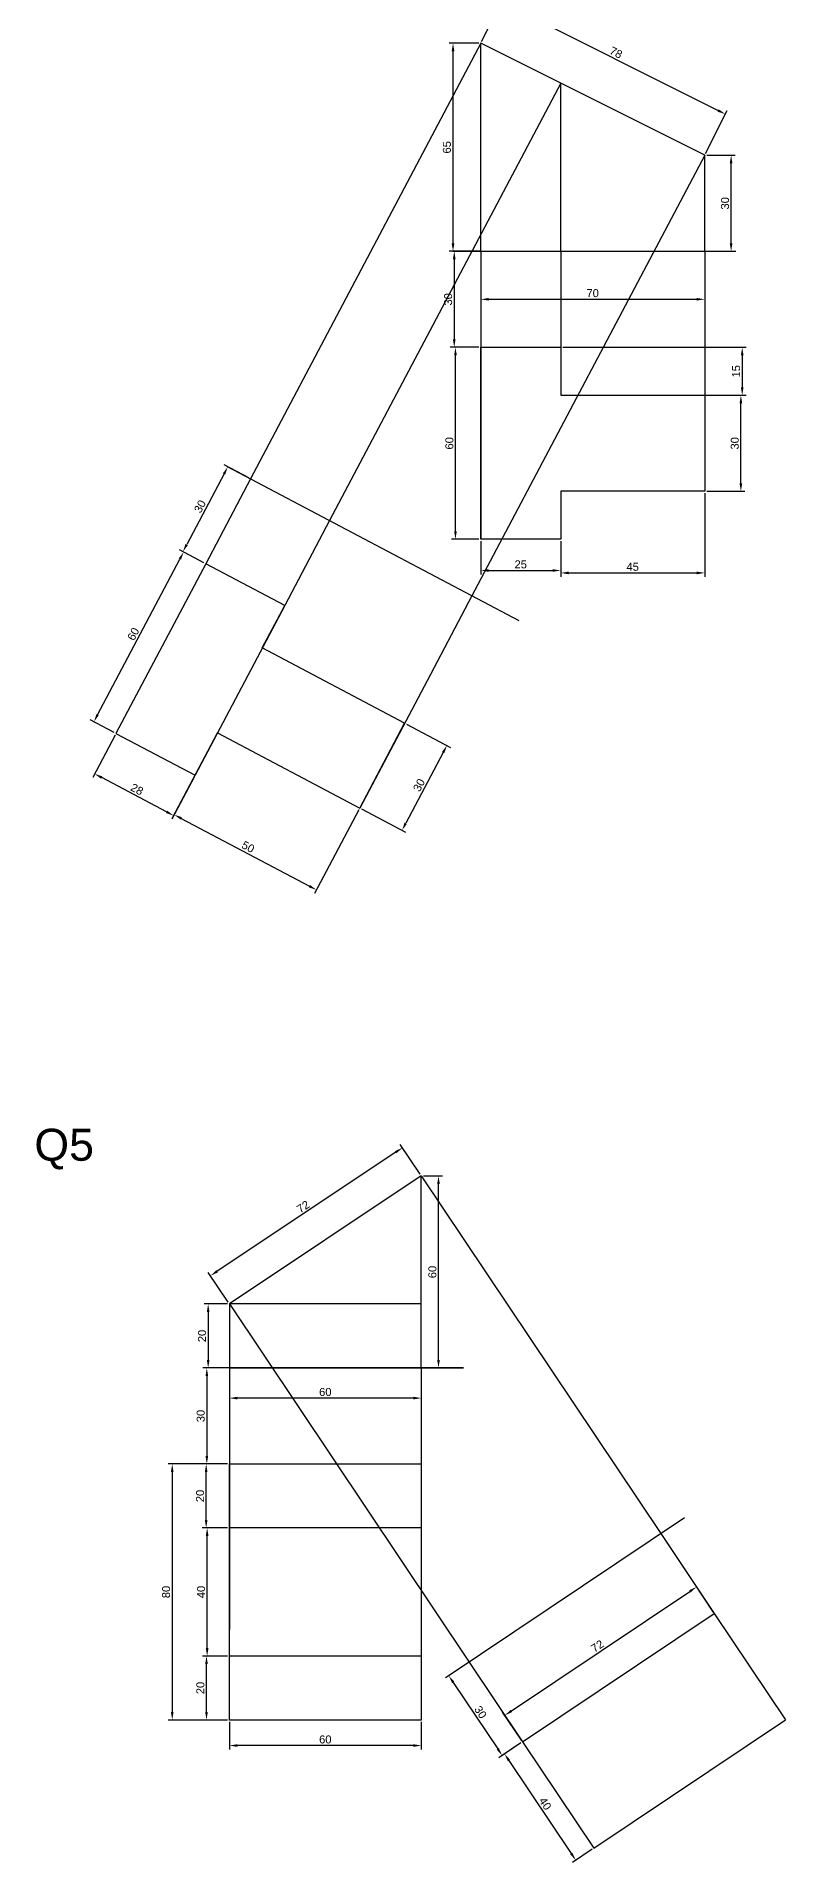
# Model space of a CAD drawing. Header units: millimetres. Extents: x 137 to 7220, y 7466 to 9893.
# Drawn here: x 2876 to 3110, y 8459 to 9029 of the extents above; entities that cross this region are included whole.
import ezdxf

# ---------------------------------------------------------------- set-up
doc = ezdxf.new("R2010")
doc.units = ezdxf.units.MM
doc.header["$PDMODE"] = 35
doc.header["$PDSIZE"] = 3
for name, color, linetype in [('Dimensions', 1, 'Continuous'), ('Projection', 140, 'Continuous'), ('Text', 7, 'Continuous')]:
    doc.layers.add(name, color=color, linetype=linetype)
doc.layers.add('Object', color=7, linetype='Continuous', lineweight=30)
doc.styles.get("Standard").update_dxf_attribs({"font": 'arial.ttf'})
doc.dimstyles.new('ISO-25', dxfattribs={"dimtxt": 2.5, "dimasz": 2.5, "dimexe": 1.25, "dimexo": 0.625, "dimtad": 1, "dimdec": 0, "dimtxsty": 'Standard', "dimcen": 2.5, "dimadec": 0, "dimazin": 0, "dimtfac": 1, "dimtdec": 0, "dimtmove": 0, "dimatfit": 3, "dimfxl": 1, "dimarcsym": 0})

# ---------------------------------------------------------------- blocks, each defined once
blk = doc.blocks.new('*D853')
at = {"layer": 'Defpoints', "color": 0, "transparency": 16777216}
for p in [(3015.09, 8961.91), (3085.09, 8961.91), (3085.09, 8946.91)]:
    blk.add_point(p, dxfattribs=at)
at = {"layer": 'Dimensions', "color": 0, "lineweight": -2, "transparency": 16777216}
for p, q in [((3015.09, 8961.29), (3015.09, 8945.66)), ((3085.09, 8961.29), (3085.09, 8945.66)), ((3017.59, 8946.91), (3082.59, 8946.91))]:
    blk.add_line(p, q, dxfattribs=at)
at = {"layer": 'Dimensions', "color": 0, "transparency": 16777216}
for points in [[(3017.59, 8947.33), (3017.59, 8946.5), (3015.09, 8946.91)], [(3082.59, 8947.33), (3082.59, 8946.5), (3085.09, 8946.91)]]:
    blk.add_solid(points, dxfattribs=at)
at = {"layer": 'Dimensions', "color": 0, "transparency": 16777216, "insert": (3050.09, 8948.82), "char_height": 2.5, "attachment_point": 5}
blk.add_mtext('70', dxfattribs=at)
blk = doc.blocks.new('*D854')
at = {"layer": 'Defpoints', "color": 0, "transparency": 16777216}
for p in [(3085.09, 8991.91), (3093.35, 8991.91), (3085.09, 8961.91)]:
    blk.add_point(p, dxfattribs=at)
at = {"layer": 'Dimensions', "color": 0, "lineweight": -2, "transparency": 16777216}
for p, q in [((3085.72, 8991.91), (3094.6, 8991.91)), ((3093.35, 8964.41), (3093.35, 8989.41)), ((3085.72, 8961.91), (3094.6, 8961.91))]:
    blk.add_line(p, q, dxfattribs=at)
at = {"layer": 'Dimensions', "color": 0, "transparency": 16777216}
for points in [[(3092.94, 8989.41), (3093.77, 8989.41), (3093.35, 8991.91)], [(3092.94, 8964.41), (3093.77, 8964.41), (3093.35, 8961.91)]]:
    blk.add_solid(points, dxfattribs=at)
at = {"layer": 'Dimensions', "color": 0, "transparency": 16777216, "insert": (3091.45, 8976.91), "char_height": 2.5, "attachment_point": 5, "rotation": 90}
blk.add_mtext('30', dxfattribs=at)
blk = doc.blocks.new('*D855')
at = {"layer": 'Defpoints', "color": 0, "transparency": 16777216}
for p in [(3006.44, 9026.91), (3015.09, 9026.91), (3015.09, 8961.91)]:
    blk.add_point(p, dxfattribs=at)
at = {"layer": 'Dimensions', "color": 0, "lineweight": -2, "transparency": 16777216}
for p, q in [((3014.47, 9026.91), (3005.19, 9026.91)), ((3006.44, 8964.41), (3006.44, 9024.41)), ((3014.47, 8961.91), (3005.19, 8961.91))]:
    blk.add_line(p, q, dxfattribs=at)
at = {"layer": 'Dimensions', "color": 0, "transparency": 16777216}
for points in [[(3006.02, 9024.41), (3006.86, 9024.41), (3006.44, 9026.91)], [(3006.02, 8964.41), (3006.86, 8964.41), (3006.44, 8961.91)]]:
    blk.add_solid(points, dxfattribs=at)
at = {"layer": 'Dimensions', "color": 0, "transparency": 16777216, "insert": (3004.54, 8994.41), "char_height": 2.5, "attachment_point": 5, "rotation": 90}
blk.add_mtext('65', dxfattribs=at)
blk = doc.blocks.new('*D808')
at = {"layer": 'Defpoints', "color": 0, "transparency": 16777216}
for p in [(3015.09, 9026.91), (3091.53, 9004.8), (3085.09, 8991.91)]:
    blk.add_point(p, dxfattribs=at)
at = {"layer": 'Dimensions', "color": 0, "lineweight": -2, "transparency": 16777216}
for p, q in [((3015.37, 9027.47), (3022.09, 9040.91)), ((3023.77, 9038.68), (3089.3, 9005.91)), ((3085.37, 8992.47), (3092.09, 9005.91))]:
    blk.add_line(p, q, dxfattribs=at)
at = {"layer": 'Dimensions', "color": 0, "transparency": 16777216}
for points in [[(3023.95, 9039.05), (3023.58, 9038.3), (3021.53, 9039.8)], [(3089.48, 9006.29), (3089.11, 9005.54), (3091.53, 9004.8)]]:
    blk.add_solid(points, dxfattribs=at)
at = {"layer": 'Dimensions', "color": 0, "transparency": 16777216, "insert": (3057.38, 9024), "char_height": 2.5, "attachment_point": 5, "rotation": 333.4349}
blk.add_mtext('78', dxfattribs=at)
blk = doc.blocks.new('*D871')
at = {"layer": 'Defpoints', "color": 0, "transparency": 16777216}
for p in [(3015.09, 8961.91), (3006.82, 8931.91), (3015.09, 8931.91)]:
    blk.add_point(p, dxfattribs=at)
at = {"layer": 'Dimensions', "color": 0, "lineweight": -2, "transparency": 16777216}
for p, q in [((3014.47, 8961.91), (3005.57, 8961.91)), ((3006.82, 8959.41), (3006.82, 8934.41)), ((3014.47, 8931.91), (3005.57, 8931.91))]:
    blk.add_line(p, q, dxfattribs=at)
at = {"layer": 'Dimensions', "color": 0, "transparency": 16777216}
for points in [[(3006.4, 8959.41), (3007.24, 8959.41), (3006.82, 8961.91)], [(3006.4, 8934.41), (3007.24, 8934.41), (3006.82, 8931.91)]]:
    blk.add_solid(points, dxfattribs=at)
at = {"layer": 'Dimensions', "color": 0, "transparency": 16777216, "insert": (3004.92, 8946.91), "char_height": 2.5, "attachment_point": 5, "rotation": 90}
blk.add_mtext('30', dxfattribs=at)
blk = doc.blocks.new('*D872')
at = {"layer": 'Defpoints', "color": 0, "transparency": 16777216}
for p in [(2943.15, 8890.81), (2922.03, 8868.04), (2929.13, 8864.29)]:
    blk.add_point(p, dxfattribs=at)
at = {"layer": 'Dimensions', "color": 0, "lineweight": -2, "transparency": 16777216}
for p, q in [((2934.88, 8892.36), (2923.2, 8870.25)), ((2942.6, 8891.11), (2934.95, 8895.15)), ((2928.58, 8864.58), (2920.93, 8868.63))]:
    blk.add_line(p, q, dxfattribs=at)
at = {"layer": 'Dimensions', "color": 0, "transparency": 16777216}
for points in [[(2934.52, 8892.55), (2935.25, 8892.16), (2936.05, 8894.57)], [(2922.83, 8870.45), (2923.57, 8870.06), (2922.03, 8868.04)]]:
    blk.add_solid(points, dxfattribs=at)
at = {"layer": 'Dimensions', "color": 0, "transparency": 16777216, "insert": (2927.36, 8882.19), "char_height": 2.5, "attachment_point": 5, "rotation": 62.1403}
blk.add_mtext('30', dxfattribs=at)
blk = doc.blocks.new('*D873')
at = {"layer": 'Defpoints', "color": 0, "transparency": 16777216}
for p in [(3015.09, 8871.91), (3040.09, 8871.91), (3040.09, 8862.17)]:
    blk.add_point(p, dxfattribs=at)
at = {"layer": 'Dimensions', "color": 0, "lineweight": -2, "transparency": 16777216}
for p, q in [((3015.09, 8871.29), (3015.09, 8860.92)), ((3040.09, 8871.29), (3040.09, 8860.92)), ((3017.59, 8862.17), (3037.59, 8862.17))]:
    blk.add_line(p, q, dxfattribs=at)
at = {"layer": 'Dimensions', "color": 0, "transparency": 16777216}
for points in [[(3017.59, 8862.59), (3017.59, 8861.75), (3015.09, 8862.17)], [(3037.59, 8862.59), (3037.59, 8861.75), (3040.09, 8862.17)]]:
    blk.add_solid(points, dxfattribs=at)
at = {"layer": 'Dimensions', "color": 0, "transparency": 16777216, "insert": (3027.59, 8864.07), "char_height": 2.5, "attachment_point": 5}
blk.add_mtext('25', dxfattribs=at)
blk = doc.blocks.new('*D874')
at = {"layer": 'Defpoints', "color": 0, "transparency": 16777216}
for p in [(3085.09, 8886.91), (3040.09, 8871.91), (3085.09, 8861.41)]:
    blk.add_point(p, dxfattribs=at)
at = {"layer": 'Dimensions', "color": 0, "lineweight": -2, "transparency": 16777216}
for p, q in [((3085.09, 8886.29), (3085.09, 8860.16)), ((3040.09, 8871.29), (3040.09, 8860.16)), ((3042.59, 8861.41), (3082.59, 8861.41))]:
    blk.add_line(p, q, dxfattribs=at)
at = {"layer": 'Dimensions', "color": 0, "transparency": 16777216}
for points in [[(3042.59, 8861.83), (3042.59, 8860.99), (3040.09, 8861.41)], [(3082.59, 8861.83), (3082.59, 8860.99), (3085.09, 8861.41)]]:
    blk.add_solid(points, dxfattribs=at)
at = {"layer": 'Dimensions', "color": 0, "transparency": 16777216, "insert": (3062.59, 8863.31), "char_height": 2.5, "attachment_point": 5}
blk.add_mtext('45', dxfattribs=at)
blk = doc.blocks.new('*D875')
at = {"layer": 'Defpoints', "color": 0, "transparency": 16777216}
for p in [(3085.09, 8916.91), (3096.4, 8916.91), (3085.09, 8886.91)]:
    blk.add_point(p, dxfattribs=at)
at = {"layer": 'Dimensions', "color": 0, "lineweight": -2, "transparency": 16777216}
for p, q in [((3085.72, 8916.91), (3097.65, 8916.91)), ((3096.4, 8889.41), (3096.4, 8914.41)), ((3085.72, 8886.91), (3097.65, 8886.91))]:
    blk.add_line(p, q, dxfattribs=at)
at = {"layer": 'Dimensions', "color": 0, "transparency": 16777216}
for points in [[(3095.99, 8914.41), (3096.82, 8914.41), (3096.4, 8916.91)], [(3095.99, 8889.41), (3096.82, 8889.41), (3096.4, 8886.91)]]:
    blk.add_solid(points, dxfattribs=at)
at = {"layer": 'Dimensions', "color": 0, "transparency": 16777216, "insert": (3094.5, 8901.91), "char_height": 2.5, "attachment_point": 5, "rotation": 90}
blk.add_mtext('30', dxfattribs=at)
blk = doc.blocks.new('*D876')
at = {"layer": 'Defpoints', "color": 0, "transparency": 16777216}
for p in [(3007.2, 8931.91), (3015.09, 8931.91), (3015.09, 8871.91)]:
    blk.add_point(p, dxfattribs=at)
at = {"layer": 'Dimensions', "color": 0, "lineweight": -2, "transparency": 16777216}
for p, q in [((3014.47, 8931.91), (3005.95, 8931.91)), ((3007.2, 8874.41), (3007.2, 8929.41)), ((3014.47, 8871.91), (3005.95, 8871.91))]:
    blk.add_line(p, q, dxfattribs=at)
at = {"layer": 'Dimensions', "color": 0, "transparency": 16777216}
for points in [[(3006.79, 8929.41), (3007.62, 8929.41), (3007.2, 8931.91)], [(3006.79, 8874.41), (3007.62, 8874.41), (3007.2, 8871.91)]]:
    blk.add_solid(points, dxfattribs=at)
at = {"layer": 'Dimensions', "color": 0, "transparency": 16777216, "insert": (3005.3, 8901.91), "char_height": 2.5, "attachment_point": 5, "rotation": 90}
blk.add_mtext('60', dxfattribs=at)
blk = doc.blocks.new('*D877')
at = {"layer": 'Defpoints', "color": 0, "transparency": 16777216}
for p in [(3040.09, 8931.91), (3040.09, 8916.91), (3096.82, 8916.91)]:
    blk.add_point(p, dxfattribs=at)
at = {"layer": 'Dimensions', "color": 0, "lineweight": -2, "transparency": 16777216}
for p, q in [((3040.72, 8931.91), (3098.07, 8931.91)), ((3096.82, 8929.41), (3096.82, 8919.41)), ((3040.72, 8916.91), (3098.07, 8916.91))]:
    blk.add_line(p, q, dxfattribs=at)
at = {"layer": 'Dimensions', "color": 0, "transparency": 16777216}
for points in [[(3096.4, 8929.41), (3097.24, 8929.41), (3096.82, 8931.91)], [(3096.4, 8919.41), (3097.24, 8919.41), (3096.82, 8916.91)]]:
    blk.add_solid(points, dxfattribs=at)
at = {"layer": 'Dimensions', "color": 0, "transparency": 16777216, "insert": (3094.92, 8924.41), "char_height": 2.5, "attachment_point": 5, "rotation": 90}
blk.add_mtext('15', dxfattribs=at)
blk = doc.blocks.new('*D878')
at = {"layer": 'Defpoints', "color": 0, "transparency": 16777216}
for p in [(2991.3, 8814.47), (2977.28, 8787.94), (2990.49, 8780.96)]:
    blk.add_point(p, dxfattribs=at)
at = {"layer": 'Dimensions', "color": 0, "lineweight": -2, "transparency": 16777216}
for p, q in [((2991.85, 8814.17), (3005.61, 8806.9)), ((3003.34, 8805.27), (2991.66, 8783.17)), ((2977.83, 8787.65), (2991.59, 8780.38))]:
    blk.add_line(p, q, dxfattribs=at)
at = {"layer": 'Dimensions', "color": 0, "transparency": 16777216}
for points in [[(3002.97, 8805.47), (3003.71, 8805.08), (3004.51, 8807.48)], [(2991.29, 8783.37), (2992.02, 8782.98), (2990.49, 8780.96)]]:
    blk.add_solid(points, dxfattribs=at)
at = {"layer": 'Dimensions', "color": 0, "transparency": 16777216, "insert": (2995.82, 8795.11), "char_height": 2.5, "attachment_point": 5, "rotation": 62.1403}
blk.add_mtext('30', dxfattribs=at)
blk = doc.blocks.new('*D879')
at = {"layer": 'Defpoints', "color": 0, "transparency": 16777216}
for p in [(2901.09, 8811.25), (2894.43, 8798.63), (2925.8, 8798.19)]:
    blk.add_point(p, dxfattribs=at)
at = {"layer": 'Dimensions', "color": 0, "lineweight": -2, "transparency": 16777216}
for p, q in [((2900.8, 8810.69), (2893.84, 8797.53)), ((2916.92, 8786.74), (2896.64, 8797.46)), ((2925.51, 8797.63), (2918.55, 8784.47))]:
    blk.add_line(p, q, dxfattribs=at)
at = {"layer": 'Dimensions', "color": 0, "transparency": 16777216}
for points in [[(2896.83, 8797.83), (2896.44, 8797.09), (2894.43, 8798.63)], [(2917.12, 8787.11), (2916.73, 8786.37), (2919.13, 8785.57)]]:
    blk.add_solid(points, dxfattribs=at)
at = {"layer": 'Dimensions', "color": 0, "transparency": 16777216, "insert": (2907.67, 8793.78), "char_height": 2.5, "attachment_point": 5, "rotation": 332.1403}
blk.add_mtext('28', dxfattribs=at)
blk = doc.blocks.new('*D880')
at = {"layer": 'Defpoints', "color": 0, "transparency": 16777216}
for p in [(2932.81, 8811.45), (2977.28, 8787.94), (2963.75, 8762.36)]:
    blk.add_point(p, dxfattribs=at)
at = {"layer": 'Dimensions', "color": 0, "lineweight": -2, "transparency": 16777216}
for p, q in [((2932.52, 8810.9), (2918.7, 8784.76)), ((2921.5, 8784.7), (2961.54, 8763.53)), ((2976.99, 8787.39), (2963.17, 8761.25))]:
    blk.add_line(p, q, dxfattribs=at)
at = {"layer": 'Dimensions', "color": 0, "transparency": 16777216}
for points in [[(2921.69, 8785.06), (2921.3, 8784.33), (2919.29, 8785.86)], [(2961.74, 8763.9), (2961.35, 8763.16), (2963.75, 8762.36)]]:
    blk.add_solid(points, dxfattribs=at)
at = {"layer": 'Dimensions', "color": 0, "transparency": 16777216, "insert": (2942.41, 8775.79), "char_height": 2.5, "attachment_point": 5, "rotation": 332.1403}
blk.add_mtext('50', dxfattribs=at)
blk = doc.blocks.new('*D881')
at = {"layer": 'Defpoints', "color": 0, "transparency": 16777216}
for p in [(2922.23, 8867.94), (2929.13, 8864.29), (2901.09, 8811.25)]:
    blk.add_point(p, dxfattribs=at)
at = {"layer": 'Dimensions', "color": 0, "lineweight": -2, "transparency": 16777216}
for p, q in [((2895.36, 8817.11), (2921.06, 8865.73)), ((2928.58, 8864.58), (2921.12, 8868.53)), ((2900.54, 8811.54), (2893.08, 8815.48))]:
    blk.add_line(p, q, dxfattribs=at)
at = {"layer": 'Dimensions', "color": 0, "transparency": 16777216}
for points in [[(2920.69, 8865.93), (2921.43, 8865.54), (2922.23, 8867.94)], [(2894.99, 8817.3), (2895.72, 8816.91), (2894.19, 8814.9)]]:
    blk.add_solid(points, dxfattribs=at)
at = {"layer": 'Dimensions', "color": 0, "transparency": 16777216, "insert": (2906.53, 8842.31), "char_height": 2.5, "attachment_point": 5, "rotation": 62.1403}
blk.add_mtext('60', dxfattribs=at)
blk = doc.blocks.new('*D884')
at = {"layer": 'Defpoints', "color": 0, "transparency": 16777216}
for p in [(2936.53, 8582.96), (2918.67, 8502.96), (2936.53, 8502.96)]:
    blk.add_point(p, dxfattribs=at)
at = {"layer": 'Dimensions', "color": 0, "lineweight": -2, "transparency": 16777216}
for p, q in [((2935.91, 8582.96), (2917.42, 8582.96)), ((2918.67, 8580.46), (2918.67, 8505.46)), ((2935.91, 8502.96), (2917.42, 8502.96))]:
    blk.add_line(p, q, dxfattribs=at)
at = {"layer": 'Dimensions', "color": 0, "transparency": 16777216}
for points in [[(2918.26, 8580.46), (2919.09, 8580.46), (2918.67, 8582.96)], [(2918.26, 8505.46), (2919.09, 8505.46), (2918.67, 8502.96)]]:
    blk.add_solid(points, dxfattribs=at)
at = {"layer": 'Dimensions', "color": 0, "transparency": 16777216, "insert": (2916.77, 8542.96), "char_height": 2.5, "attachment_point": 5, "rotation": 90}
blk.add_mtext('80', dxfattribs=at)
blk = doc.blocks.new('*D885')
at = {"layer": 'Defpoints', "color": 0, "transparency": 16777216}
for p in [(2929.39, 8522.96), (2936.53, 8522.96), (2936.53, 8502.96)]:
    blk.add_point(p, dxfattribs=at)
at = {"layer": 'Dimensions', "color": 0, "lineweight": -2, "transparency": 16777216}
for p, q in [((2935.91, 8522.96), (2928.14, 8522.96)), ((2929.39, 8505.46), (2929.39, 8520.46)), ((2935.91, 8502.96), (2928.14, 8502.96))]:
    blk.add_line(p, q, dxfattribs=at)
at = {"layer": 'Dimensions', "color": 0, "transparency": 16777216}
for points in [[(2928.97, 8520.46), (2929.8, 8520.46), (2929.39, 8522.96)], [(2928.97, 8505.46), (2929.8, 8505.46), (2929.39, 8502.96)]]:
    blk.add_solid(points, dxfattribs=at)
at = {"layer": 'Dimensions', "color": 0, "transparency": 16777216, "insert": (2927.48, 8512.96), "char_height": 2.5, "attachment_point": 5, "rotation": 90}
blk.add_mtext('20', dxfattribs=at)
blk = doc.blocks.new('*D886')
at = {"layer": 'Defpoints', "color": 0, "transparency": 16777216}
for p in [(2929.59, 8562.96), (2936.53, 8562.96), (2936.53, 8522.96)]:
    blk.add_point(p, dxfattribs=at)
at = {"layer": 'Dimensions', "color": 0, "lineweight": -2, "transparency": 16777216}
for p, q in [((2935.91, 8562.96), (2928.34, 8562.96)), ((2929.59, 8525.46), (2929.59, 8560.46)), ((2935.91, 8522.96), (2928.34, 8522.96))]:
    blk.add_line(p, q, dxfattribs=at)
at = {"layer": 'Dimensions', "color": 0, "transparency": 16777216}
for points in [[(2929.17, 8560.46), (2930.01, 8560.46), (2929.59, 8562.96)], [(2929.17, 8525.46), (2930.01, 8525.46), (2929.59, 8522.96)]]:
    blk.add_solid(points, dxfattribs=at)
at = {"layer": 'Dimensions', "color": 0, "transparency": 16777216, "insert": (2927.69, 8542.96), "char_height": 2.5, "attachment_point": 5, "rotation": 90}
blk.add_mtext('40', dxfattribs=at)
blk = doc.blocks.new('*D812')
at = {"layer": 'Defpoints', "color": 0, "transparency": 16777216}
for p in [(2929.29, 8582.96), (2936.53, 8582.96), (2936.53, 8562.96)]:
    blk.add_point(p, dxfattribs=at)
at = {"layer": 'Dimensions', "color": 0, "lineweight": -2, "transparency": 16777216}
for p, q in [((2935.91, 8582.96), (2928.04, 8582.96)), ((2929.29, 8565.46), (2929.29, 8580.46)), ((2935.91, 8562.96), (2928.04, 8562.96))]:
    blk.add_line(p, q, dxfattribs=at)
at = {"layer": 'Dimensions', "color": 0, "transparency": 16777216}
for points in [[(2928.87, 8580.46), (2929.71, 8580.46), (2929.29, 8582.96)], [(2928.87, 8565.46), (2929.71, 8565.46), (2929.29, 8562.96)]]:
    blk.add_solid(points, dxfattribs=at)
at = {"layer": 'Dimensions', "color": 0, "transparency": 16777216, "insert": (2927.39, 8572.96), "char_height": 2.5, "attachment_point": 5, "rotation": 90}
blk.add_mtext('20', dxfattribs=at)
blk = doc.blocks.new('*D887')
at = {"layer": 'Defpoints', "color": 0, "transparency": 16777216}
for p in [(2936.53, 8502.96), (2996.53, 8502.96), (2936.53, 8494.97)]:
    blk.add_point(p, dxfattribs=at)
at = {"layer": 'Dimensions', "color": 0, "lineweight": -2, "transparency": 16777216}
for p, q in [((2936.53, 8502.34), (2936.53, 8493.72)), ((2996.53, 8502.34), (2996.53, 8493.72)), ((2994.03, 8494.97), (2939.03, 8494.97))]:
    blk.add_line(p, q, dxfattribs=at)
at = {"layer": 'Dimensions', "color": 0, "transparency": 16777216}
for points in [[(2939.03, 8495.39), (2939.03, 8494.55), (2936.53, 8494.97)], [(2994.03, 8495.39), (2994.03, 8494.55), (2996.53, 8494.97)]]:
    blk.add_solid(points, dxfattribs=at)
at = {"layer": 'Dimensions', "color": 0, "transparency": 16777216, "insert": (2966.53, 8496.87), "char_height": 2.5, "attachment_point": 5}
blk.add_mtext('60', dxfattribs=at)
blk = doc.blocks.new('*D888')
at = {"layer": 'Defpoints', "color": 0, "transparency": 16777216}
for p in [(3082.55, 8544.55), (3088.09, 8536.28), (3028.19, 8496.15)]:
    blk.add_point(p, dxfattribs=at)
at = {"layer": 'Dimensions', "color": 0, "lineweight": -2, "transparency": 16777216}
for p, q in [((3087.75, 8536.8), (3081.86, 8545.59)), ((3024.72, 8505.81), (3080.48, 8543.16)), ((3027.84, 8496.67), (3021.95, 8505.46))]:
    blk.add_line(p, q, dxfattribs=at)
at = {"layer": 'Dimensions', "color": 0, "transparency": 16777216}
for points in [[(3080.25, 8543.51), (3080.71, 8542.82), (3082.55, 8544.55)], [(3024.49, 8506.16), (3024.95, 8505.46), (3022.64, 8504.42)]]:
    blk.add_solid(points, dxfattribs=at)
at = {"layer": 'Dimensions', "color": 0, "transparency": 16777216, "insert": (3051.55, 8526.05), "char_height": 2.5, "attachment_point": 5, "rotation": 33.8193}
blk.add_mtext('72', dxfattribs=at)
blk = doc.blocks.new('*D889')
at = {"layer": 'Defpoints', "color": 0, "transparency": 16777216}
for p in [(3028.19, 8496.15), (3044.8, 8459.13), (3050.45, 8462.92)]:
    blk.add_point(p, dxfattribs=at)
at = {"layer": 'Dimensions', "color": 0, "lineweight": -2, "transparency": 16777216}
for p, q in [((3027.67, 8495.8), (3021.5, 8491.67)), ((3023.93, 8490.29), (3043.41, 8461.21)), ((3049.93, 8462.57), (3043.76, 8458.44))]:
    blk.add_line(p, q, dxfattribs=at)
at = {"layer": 'Dimensions', "color": 0, "transparency": 16777216}
for points in [[(3024.27, 8490.52), (3023.58, 8490.06), (3022.54, 8492.36)], [(3043.75, 8461.44), (3043.06, 8460.98), (3044.8, 8459.13)]]:
    blk.add_solid(points, dxfattribs=at)
at = {"layer": 'Dimensions', "color": 0, "transparency": 16777216, "insert": (3035.25, 8476.81), "char_height": 2.5, "attachment_point": 5, "rotation": 303.8193}
blk.add_mtext('40', dxfattribs=at)
blk = doc.blocks.new('*D890')
at = {"layer": 'Defpoints', "color": 0, "transparency": 16777216}
for p in [(3011.49, 8521.07), (3028.19, 8496.15), (3021.81, 8491.88)]:
    blk.add_point(p, dxfattribs=at)
at = {"layer": 'Dimensions', "color": 0, "lineweight": -2, "transparency": 16777216}
for p, q in [((3010.97, 8520.73), (3004.07, 8516.1)), ((3006.5, 8514.72), (3020.42, 8493.95)), ((3027.67, 8495.8), (3020.77, 8491.18))]:
    blk.add_line(p, q, dxfattribs=at)
at = {"layer": 'Dimensions', "color": 0, "transparency": 16777216}
for points in [[(3006.85, 8514.96), (3006.15, 8514.49), (3005.11, 8516.8)], [(3020.76, 8494.19), (3020.07, 8493.72), (3021.81, 8491.88)]]:
    blk.add_solid(points, dxfattribs=at)
at = {"layer": 'Dimensions', "color": 0, "transparency": 16777216, "insert": (3015.04, 8505.4), "char_height": 2.5, "attachment_point": 5, "rotation": 303.8193}
blk.add_mtext('30', dxfattribs=at)
blk = doc.blocks.new('*D891')
at = {"layer": 'Defpoints', "color": 0, "transparency": 16777216}
for p in [(2936.53, 8612.96), (2929.5, 8582.96), (2936.53, 8582.96)]:
    blk.add_point(p, dxfattribs=at)
at = {"layer": 'Dimensions', "color": 0, "lineweight": -2, "transparency": 16777216}
for p, q in [((2935.91, 8612.96), (2928.25, 8612.96)), ((2929.5, 8610.46), (2929.5, 8585.46)), ((2935.91, 8582.96), (2928.25, 8582.96))]:
    blk.add_line(p, q, dxfattribs=at)
at = {"layer": 'Dimensions', "color": 0, "transparency": 16777216}
for points in [[(2929.08, 8610.46), (2929.91, 8610.46), (2929.5, 8612.96)], [(2929.08, 8585.46), (2929.91, 8585.46), (2929.5, 8582.96)]]:
    blk.add_solid(points, dxfattribs=at)
at = {"layer": 'Dimensions', "color": 0, "transparency": 16777216, "insert": (2927.59, 8597.96), "char_height": 2.5, "attachment_point": 5, "rotation": 90}
blk.add_mtext('30', dxfattribs=at)
blk = doc.blocks.new('*D892')
at = {"layer": 'Defpoints', "color": 0, "transparency": 16777216}
for p in [(2996.53, 8672.96), (2930.64, 8641.79), (2936.53, 8632.96)]:
    blk.add_point(p, dxfattribs=at)
at = {"layer": 'Dimensions', "color": 0, "lineweight": -2, "transparency": 16777216}
for p, q in [((2996.19, 8673.48), (2989.95, 8682.83)), ((2988.56, 8680.41), (2932.72, 8643.18)), ((2936.19, 8633.48), (2929.95, 8642.83))]:
    blk.add_line(p, q, dxfattribs=at)
at = {"layer": 'Dimensions', "color": 0, "transparency": 16777216}
for points in [[(2988.33, 8680.75), (2988.79, 8680.06), (2990.64, 8681.79)], [(2932.49, 8643.53), (2932.95, 8642.83), (2930.64, 8641.79)]]:
    blk.add_solid(points, dxfattribs=at)
at = {"layer": 'Dimensions', "color": 0, "transparency": 16777216, "insert": (2959.6, 8663.36), "char_height": 2.5, "attachment_point": 5, "rotation": 33.6901}
blk.add_mtext('72', dxfattribs=at)
blk = doc.blocks.new('*D813')
at = {"layer": 'Defpoints', "color": 0, "transparency": 16777216}
for p in [(2936.53, 8632.96), (2929.91, 8612.96), (2936.53, 8612.96)]:
    blk.add_point(p, dxfattribs=at)
at = {"layer": 'Dimensions', "color": 0, "lineweight": -2, "transparency": 16777216}
for p, q in [((2935.91, 8632.96), (2928.66, 8632.96)), ((2929.91, 8630.46), (2929.91, 8615.46)), ((2935.91, 8612.96), (2928.66, 8612.96))]:
    blk.add_line(p, q, dxfattribs=at)
at = {"layer": 'Dimensions', "color": 0, "transparency": 16777216}
for points in [[(2929.5, 8630.46), (2930.33, 8630.46), (2929.91, 8632.96)], [(2929.5, 8615.46), (2930.33, 8615.46), (2929.91, 8612.96)]]:
    blk.add_solid(points, dxfattribs=at)
at = {"layer": 'Dimensions', "color": 0, "transparency": 16777216, "insert": (2928.01, 8622.96), "char_height": 2.5, "attachment_point": 5, "rotation": 90}
blk.add_mtext('20', dxfattribs=at)
blk = doc.blocks.new('*D893')
at = {"layer": 'Defpoints', "color": 0, "transparency": 16777216}
for p in [(2996.53, 8672.96), (3001.9, 8672.96), (2996.53, 8612.96)]:
    blk.add_point(p, dxfattribs=at)
at = {"layer": 'Dimensions', "color": 0, "lineweight": -2, "transparency": 16777216}
for p, q in [((2997.16, 8672.96), (3003.15, 8672.96)), ((3001.9, 8615.46), (3001.9, 8670.46)), ((2997.16, 8612.96), (3003.15, 8612.96))]:
    blk.add_line(p, q, dxfattribs=at)
at = {"layer": 'Dimensions', "color": 0, "transparency": 16777216}
for points in [[(3001.48, 8670.46), (3002.31, 8670.46), (3001.9, 8672.96)], [(3001.48, 8615.46), (3002.31, 8615.46), (3001.9, 8612.96)]]:
    blk.add_solid(points, dxfattribs=at)
at = {"layer": 'Dimensions', "color": 0, "transparency": 16777216, "insert": (2999.99, 8642.96), "char_height": 2.5, "attachment_point": 5, "rotation": 90}
blk.add_mtext('60', dxfattribs=at)
blk = doc.blocks.new('*D814')
at = {"layer": 'Defpoints', "color": 0, "transparency": 16777216}
for p in [(2936.53, 8612.96), (2996.53, 8612.96), (2936.53, 8603.55)]:
    blk.add_point(p, dxfattribs=at)
at = {"layer": 'Dimensions', "color": 0, "lineweight": -2, "transparency": 16777216}
for p, q in [((2936.53, 8612.34), (2936.53, 8602.3)), ((2996.53, 8612.34), (2996.53, 8602.3)), ((2994.03, 8603.55), (2939.03, 8603.55))]:
    blk.add_line(p, q, dxfattribs=at)
at = {"layer": 'Dimensions', "color": 0, "transparency": 16777216}
for points in [[(2939.03, 8603.97), (2939.03, 8603.14), (2936.53, 8603.55)], [(2994.03, 8603.97), (2994.03, 8603.14), (2996.53, 8603.55)]]:
    blk.add_solid(points, dxfattribs=at)
at = {"layer": 'Dimensions', "color": 0, "transparency": 16777216, "insert": (2966.53, 8605.45), "char_height": 2.5, "attachment_point": 5}
blk.add_mtext('60', dxfattribs=at)

msp = doc.modelspace()

# ---------------------------------------------------------------- linework, layer by layer
at = {"layer": 'Object'}
for p, q in [((3015.091, 8961.914), (3015.091, 9026.914)), ((3085.091, 8991.914), (3015.091, 9026.914)), ((3040.091, 8961.914), (3040.091, 9014.414)), ((3085.091, 8961.914), (3085.091, 8991.914)), ((3015.091, 8961.914), (3006.28, 8961.914)), ((3006.28, 8961.914), (3094.865, 8961.914)), ((3015.091, 8961.914), (3040.091, 8961.914)), ((3040.091, 8961.914), (3085.091, 8961.914)), ((3015.091, 8931.914), (3040.091, 8931.914)), ((3015.091, 8871.914), (3015.091, 8931.914)), ((3040.091, 8931.914), (3040.091, 8916.914)), ((3040.091, 8916.914), (3085.091, 8916.914)), ((3085.091, 8916.914), (3085.091, 8886.914)), ((3085.091, 8886.914), (3040.091, 8886.914)), ((3040.091, 8886.914), (3040.091, 8871.914)), ((3040.091, 8871.914), (3015.091, 8871.914)), ((2929.133, 8864.291), (2901.094, 8811.245)), ((2953.838, 8851.233), (2929.133, 8864.291)), ((2946.828, 8837.971), (2953.838, 8851.233)), ((2991.297, 8814.466), (2946.828, 8837.971)), ((2977.278, 8787.944), (2991.297, 8814.466)), ((2901.094, 8811.245), (2925.799, 8798.187)), ((2925.799, 8798.187), (2932.809, 8811.449)), ((2932.809, 8811.449), (2977.278, 8787.944)), ((2996.532, 8672.96), (2936.532, 8632.96)), ((2996.532, 8632.96), (2996.532, 8672.96)), ((2996.532, 8632.96), (2936.532, 8632.96)), ((2936.532, 8632.96), (2936.532, 8612.96)), ((2996.532, 8612.96), (2996.532, 8632.96)), ((3009.697, 8612.96), (2928.671, 8612.96)), ((2936.532, 8612.96), (2996.532, 8612.96)), ((2996.532, 8612.96), (3009.697, 8612.96)), ((2936.532, 8582.96), (2996.532, 8582.96)), ((2936.532, 8502.96), (2936.532, 8582.96)), ((2996.532, 8582.96), (2996.532, 8562.96)), ((2996.532, 8562.96), (2936.532, 8562.96)), ((2996.532, 8562.96), (2996.532, 8522.96)), ((3078.829, 8566.187), (3004.315, 8516.268)), ((3028.185, 8496.149), (3088.095, 8536.284)), ((3088.095, 8536.284), (3110.358, 8503.053)), ((2996.532, 8522.96), (2936.532, 8522.96)), ((2996.532, 8522.96), (2996.532, 8502.96)), ((2996.532, 8502.96), (2936.532, 8502.96)), ((3050.448, 8462.918), (3110.358, 8503.053)), ((3028.185, 8496.149), (3050.448, 8462.918))]:
    msp.add_line(p, q, dxfattribs=at)
at = {"layer": 'Projection'}
for p, q in [((3015.091, 9026.914), (2943.152, 8890.814)), ((3040.091, 9014.414), (2967.857, 8877.756)), ((3085.091, 8991.914), (3012.326, 8854.251)), ((3015.091, 8961.914), (3015.091, 8931.914)), ((3040.091, 8961.914), (3040.091, 8931.914)), ((3085.091, 8961.914), (3085.091, 8931.914)), ((3015.091, 8931.914), (3015.091, 8871.914)), ((3040.091, 8931.914), (3040.091, 8916.914)), ((3085.091, 8931.914), (3085.091, 8886.914)), ((3027.151, 8846.415), (2936.002, 8894.593)), ((2943.152, 8890.814), (2929.133, 8864.291)), ((3040.091, 8886.914), (3040.091, 8871.914)), ((2967.857, 8877.756), (2953.838, 8851.233)), ((2929.133, 8864.291), (2901.094, 8811.245)), ((3012.326, 8854.251), (2998.307, 8827.728)), ((2953.838, 8851.233), (2925.799, 8798.187)), ((2998.307, 8827.728), (2977.278, 8787.944)), ((2996.532, 8672.96), (3071.398, 8561.208)), ((2936.532, 8632.96), (3011.488, 8521.073)), ((2936.532, 8612.96), (2936.532, 8582.96)), ((2996.532, 8612.96), (2996.532, 8531.445)), ((2936.532, 8582.96), (2936.532, 8531.206)), ((3071.398, 8561.208), (3088.095, 8536.284)), ((3011.488, 8521.073), (3028.185, 8496.149))]:
    msp.add_line(p, q, dxfattribs=at)

# ---------------------------------------------------------------- texts
at = {"layer": 'Text'}
msp.add_text('Q5', height=10, dxfattribs=at).set_placement((2875.589, 8677.721))

# ---------------------------------------------------------------- dimensions: what is measured, and where the dimension line sits
at = {"layer": 'Dimensions'}
for p1, p2, distance, picture, middle in [((3015.091, 9026.914), (3085.091, 8991.914), 14.402, '*D808', (3057.382, 9023.996)), ((2943.152, 8890.814), (2929.133, 8864.291), -8.03, '*D872', (2927.362, 8882.194)), ((2901.094, 8811.245), (2929.133, 8864.291), 7.813, '*D881', (2906.526, 8842.308)), ((2991.297, 8814.466), (2977.278, 8787.944), 14.943, '*D878', (2995.816, 8795.111)), ((2925.799, 8798.187), (2901.094, 8811.245), 14.269, '*D879', (2907.667, 8793.782)), ((2932.809, 8811.449), (2977.278, 8787.944), -28.939, '*D880', (2942.409, 8775.792)), ((2996.532, 8672.96), (2936.532, 8632.96), -10.616, '*D892', (2959.6, 8663.357)), ((3028.185, 8496.149), (3088.095, 8536.284), 9.954, '*D888', (3051.553, 8526.049)), ((3011.488, 8521.073), (3028.185, 8496.149), -7.678, '*D890', (3015.039, 8505.397)), ((3028.185, 8496.149), (3050.448, 8462.918), -6.8, '*D889', (3035.247, 8476.807))]:
    dim = msp.add_aligned_dim(p1=p1, p2=p2, distance=distance, dimstyle='ISO-25', dxfattribs=at)
    dim.commit()
    dim.dimension.update_dxf_attribs({"geometry": picture, "text_midpoint": middle})
for base, p1, p2, picture, middle in [((3006.44, 9026.914), (3015.091, 8961.914), (3015.091, 9026.914), '*D855', (3004.539, 8994.414)), ((3093.353, 8991.914), (3085.091, 8961.914), (3085.091, 8991.914), '*D854', (3091.451, 8976.914)), ((3006.821, 8931.914), (3015.091, 8961.914), (3015.091, 8931.914), '*D871', (3004.919, 8946.914)), ((3007.202, 8931.914), (3015.091, 8871.914), (3015.091, 8931.914), '*D876', (3005.301, 8901.914)), ((3096.82, 8916.914), (3040.091, 8931.914), (3040.091, 8916.914), '*D877', (3094.918, 8924.414)), ((3096.403, 8916.914), (3085.091, 8886.914), (3085.091, 8916.914), '*D875', (3094.501, 8901.914)), ((3001.896, 8672.96), (2996.532, 8612.96), (2996.532, 8672.96), '*D893', (2999.994, 8642.96)), ((2929.914, 8612.96), (2936.532, 8632.96), (2936.532, 8612.96), '*D813', (2928.012, 8622.96)), ((2929.497, 8582.96), (2936.532, 8612.96), (2936.532, 8582.96), '*D891', (2927.595, 8597.96)), ((2918.673, 8502.96), (2936.532, 8582.96), (2936.532, 8502.96), '*D884', (2916.772, 8542.96)), ((2929.289, 8582.96), (2936.532, 8562.96), (2936.532, 8582.96), '*D812', (2927.387, 8572.96)), ((2929.589, 8562.96), (2936.532, 8522.96), (2936.532, 8562.96), '*D886', (2927.687, 8542.96)), ((2929.386, 8522.96), (2936.532, 8502.96), (2936.532, 8522.96), '*D885', (2927.485, 8512.96))]:
    dim = msp.add_linear_dim(base=base, p1=p1, p2=p2, angle=90, dimstyle='ISO-25', dxfattribs=at)
    dim.commit()
    dim.dimension.update_dxf_attribs({"geometry": picture, "text_midpoint": middle})
for base, p1, p2, picture, middle in [((3085.091, 8946.914), (3015.091, 8961.914), (3085.091, 8961.914), '*D853', (3050.091, 8948.815)), ((3085.091, 8861.41), (3040.091, 8871.914), (3085.091, 8886.914), '*D874', (3062.591, 8863.306)), ((3040.091, 8862.172), (3015.091, 8871.914), (3040.091, 8871.914), '*D873', (3027.591, 8864.073)), ((2936.532, 8603.553), (2996.532, 8612.96), (2936.532, 8612.96), '*D814', (2966.532, 8605.454)), ((2936.532, 8494.97), (2996.532, 8502.96), (2936.532, 8502.96), '*D887', (2966.532, 8496.872))]:
    dim = msp.add_linear_dim(base=base, p1=p1, p2=p2, dimstyle='ISO-25', dxfattribs=at)
    dim.commit()
    dim.dimension.update_dxf_attribs({"geometry": picture, "text_midpoint": middle})

doc.saveas('drawing.dxf')
